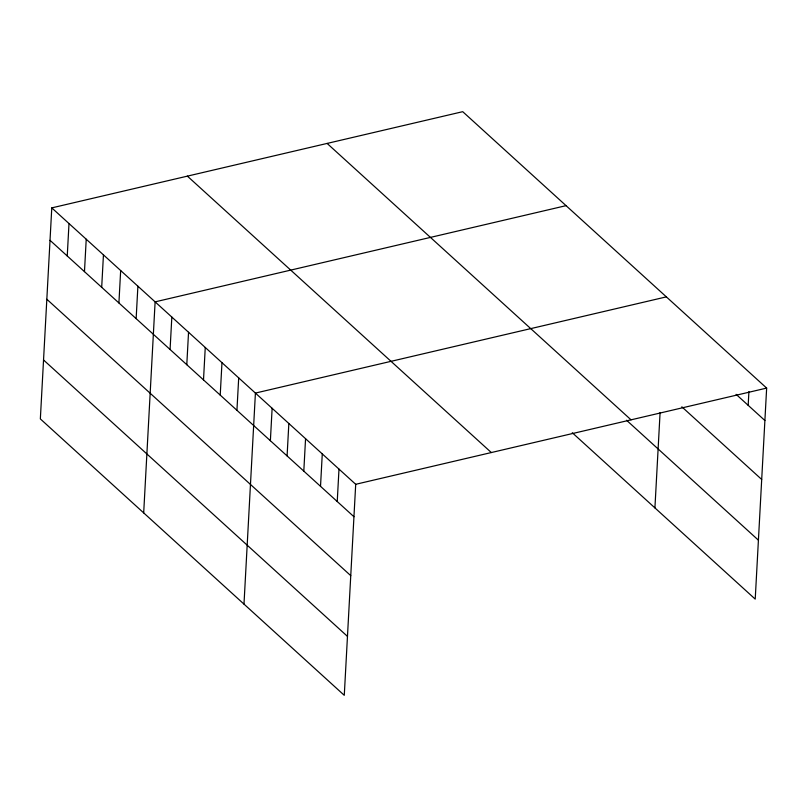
<?xml version="1.0" encoding="UTF-8"?>
<svg xmlns="http://www.w3.org/2000/svg" width="807" height="807" viewBox="0 0 807 807"><rect width="100%" height="100%" fill="white"/><g stroke="black" fill="none" stroke-linecap="round" stroke-linejoin="round"><path stroke-width="1.21" d="M51.779 207.883L40.35 418.914L344.276 695.321L355.705 484.301L51.779 207.883L462.724 111.679L766.65 388.086L755.221 599.117L572.274 432.734M67.243 255.98L68.999 223.549M84.473 271.636L86.228 239.205M101.692 287.302L103.447 254.871M118.911 302.968L120.667 270.537M136.141 318.634L137.896 286.203M143.686 512.889L155.115 301.858L566.06 205.654M170.075 349.502L171.83 317.07M186.79 364.703L188.545 332.272M203.505 379.905L205.26 347.474M220.22 395.107L221.975 362.676M236.935 410.309L238.701 377.878M243.986 604.11L255.416 393.08L666.35 296.875M270.375 440.713L272.13 408.281M287.09 455.915L288.845 423.483M303.805 471.117L305.56 438.685M320.52 486.318L322.275 453.887M337.235 501.52L338.99 469.089M654.921 507.906L660.086 412.528M748.18 405.316L748.916 391.597M355.705 484.301L766.65 388.086M736.105 394.341L764.895 420.518M681.834 406.819L761.697 479.459M327.107 143.424L631.044 419.832M626.545 420.245L758.409 540.176M187.385 176.138L491.322 452.545M50.024 240.315L353.95 516.732M46.826 299.256L350.763 575.663M43.538 359.972L347.474 636.39"/></g></svg>
